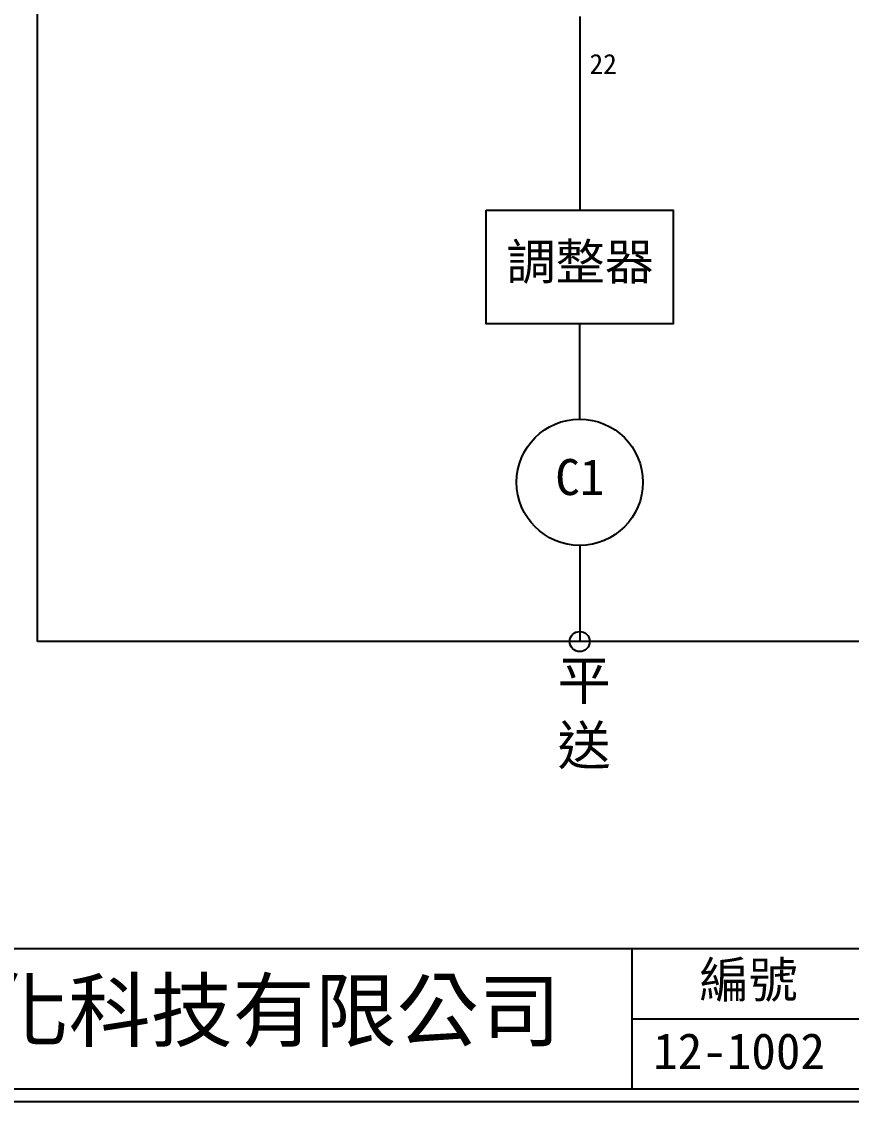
# Model space of a CAD drawing. Extents: x 10 to 297, y 3 to 207.
# Drawn here: x 84.8 to 167.6, y 3 to 110.8 of the extents above; entities that cross this region are included whole.
import ezdxf

# ---------------------------------------------------------------- set-up
doc = ezdxf.new("R2010")
doc.units = 0
doc.layers.get('0').update_dxf_attribs({"linetype": 'CONTINUOUS'})
doc.layers.add('圖框層', color=7, linetype='CONTINUOUS')
doc.layers.add('標尺寸層', color=3, linetype='CONTINUOUS')
doc.styles.add('CNS', font='romanc.shx', dxfattribs={"bigfont": 'chineset.shx'})
doc.styles.add('STSL', font='KAIU.TTF')

msp = doc.modelspace()

# ---------------------------------------------------------------- linework, layer by layer
for p, q in [((140.53, 111.3), (140.53, 91.96)), ((140.53, 71.11), (140.53, 80.64)), ((140.53, 58.51), (140.53, 48.91))]:
    msp.add_line(p, q)
msp.add_lwpolyline([(131.2, 91.96), (149.86, 91.96), (149.86, 80.64), (131.2, 80.64)], close=True)
msp.add_circle((140.53, 64.81), 6.3)
at = {"layer": '圖框層', "color": 7}
for p, q in [((11.25, 18.25), (295.75, 18.25)), ((145.75, 4.25), (145.75, 18.25)), ((145.75, 11.25), (295.75, 11.25)), ((11.25, 4.25), (295.75, 4.25)), ((10, 3), (297, 3))]:
    msp.add_line(p, q, dxfattribs=at)
at = {"layer": '標尺寸層', "color": 7}
for p, q in [((86.4, 48.91), (86.4, 129.12)), ((292.73, 48.91), (86.4, 48.91))]:
    msp.add_line(p, q, dxfattribs=at)
msp.add_circle((140.53, 48.91), 1, dxfattribs=at)

# ---------------------------------------------------------------- texts
at = {"layer": '圖框層', "color": 4, "style": 'STSL'}
for s, height, p in [('22', 2, (141.51, 105.57)), ('調整器', 3.6, (133.21, 85.02)), ('C1', 3.6, (138.09, 63.53)), ('編號', 3.6, (152.47, 13.34)), ('泓陞自動化科技有限公司', 6, (48.6, 9.08)), ('12-1002', 3.6, (147.86, 6.22))]:
    msp.add_text(s, height=height, dxfattribs=at).set_placement(p)
at = {"layer": '標尺寸層', "color": 7, "insert": (138.31, 46.99), "char_height": 3.9, "width": 5.4243, "attachment_point": 1, "style": 'CNS'}
msp.add_mtext('{\\fDFKai-SB|b0|i0|c136|p65;平送}', dxfattribs=at)

doc.saveas('drawing.dxf')
